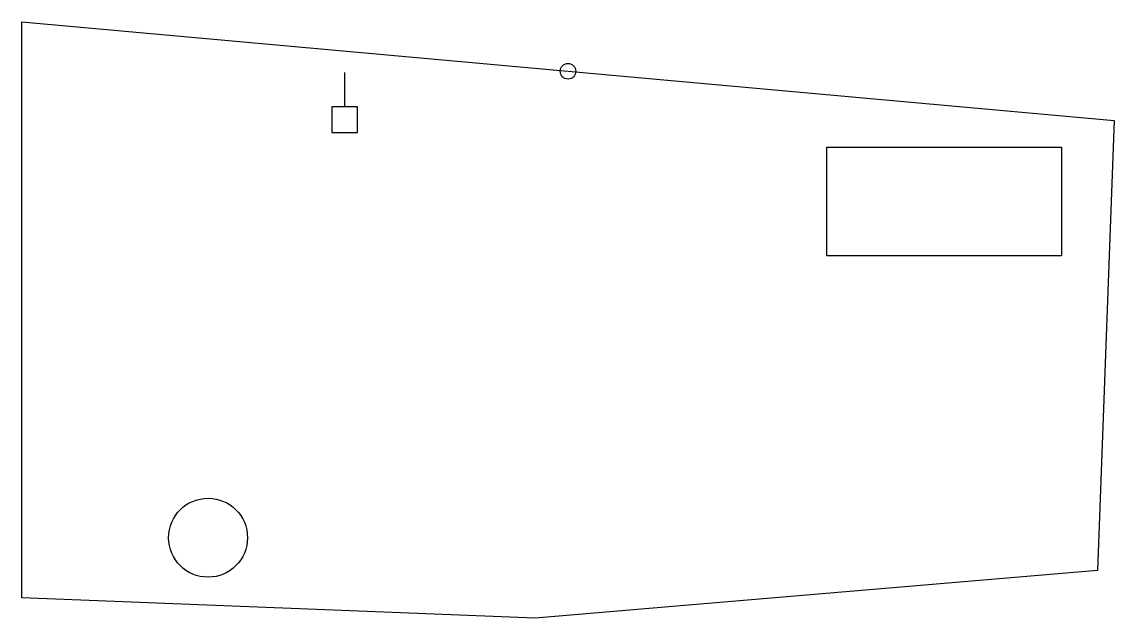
# Model space of a CAD drawing. Header units: inches. Extents: x 54076 to 566345, y 28813 to 308416.
import ezdxf

# ---------------------------------------------------------------- set-up
doc = ezdxf.new("R2010")
doc.units = ezdxf.units.IN
doc.header["$MEASUREMENT"] = 0
for name, color, linetype in [('Gate', 7, 'Continuous'), ('Gate House', 7, 'Continuous'), ('Gate House Boom Barrier', 7, 'Continuous'), ('GIS', 7, 'Continuous'), ('Plot', 7, 'Continuous'), ('Raw Tank', 7, 'Continuous')]:
    doc.layers.add(name, color=color, linetype=linetype)

msp = doc.modelspace()

# ---------------------------------------------------------------- linework, layer by layer
at = {"layer": 'Gate'}
msp.add_circle((310211, 285255), 3644, dxfattribs=at)
at = {"layer": 'Gate House'}
msp.add_lwpolyline([(199525, 256597), (211525, 256597), (211525, 268597), (199525, 268597)], close=True, dxfattribs=at)
at = {"layer": 'Gate House Boom Barrier'}
msp.add_line((205525, 268597), (205525, 284597), dxfattribs=at)
at = {"layer": 'GIS'}
msp.add_lwpolyline([(431626, 249652), (541626, 249652), (541626, 198652), (431626, 198652)], close=True, dxfattribs=at)
at = {"layer": 'Plot'}
msp.add_lwpolyline([(54076, 38416), (54076, 308416), (566345, 262094), (558477, 51092), (294865, 28813), (54076, 38416)], dxfattribs=at)
at = {"layer": 'Raw Tank'}
msp.add_circle((141403, 66540), 18500, dxfattribs=at)

doc.saveas('drawing.dxf')
